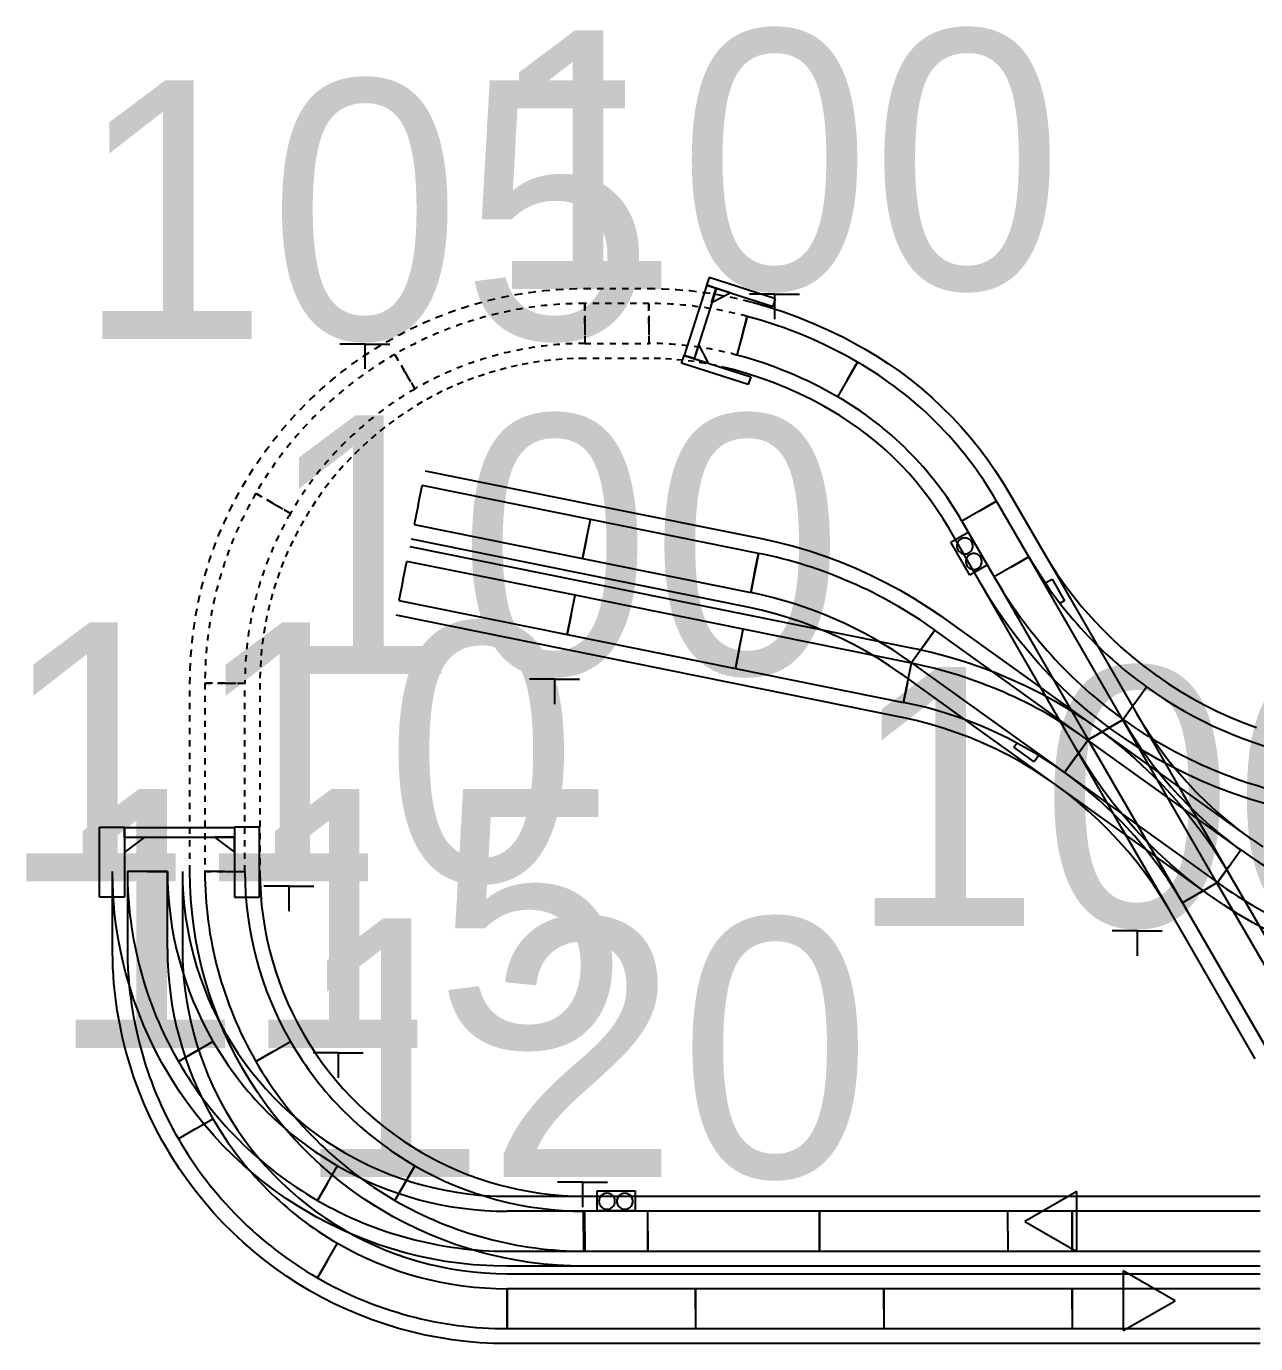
# Model space of a CAD drawing. Extents: x -2489 to -173, y -161 to 1163.
# Drawn here: x -2489 to -1259, y -155 to 1163 of the extents above; entities that cross this region are included whole.
import ezdxf
from ezdxf.enums import TextEntityAlignment as Align

# ---------------------------------------------------------------- set-up
doc = ezdxf.new("R2010")
doc.units = 0
doc.header["$LTSCALE"] = 25
doc.linetypes.add('DOT', pattern=[0.5, 0.25, -0.25])

msp = doc.modelspace()

# ---------------------------------------------------------------- linework, layer by layer
at = {"layer": '10', "color": 250, "linetype": 'CONTINUOUS'}
for p, q in [((-1805.57, 911.54), (-1808, 903.92)), ((-1738.89, 890.24), (-1805.57, 911.54)), ((-1830.04, 833.54), (-1807.53, 904.04)), ((-1798, 900.99), (-1820.51, 830.5)), ((-1808, 903.92), (-1741.32, 882.62)), ((-1807.53, 904.04), (-1798, 900.99)), ((-1798.74, 900.84), (-1803.3, 886.55)), ((-1784.45, 896.27), (-1798.74, 900.84)), ((-1803.11, 886.65), (-1784.45, 896.27)), ((-1741.32, 882.62), (-1738.89, 890.24)), ((-1767.26, 872.59), (-1777.61, 833.95)), ((-1772.43, 853.27), (-1767.26, 872.59)), ((-1815.85, 844.6), (-1820.41, 830.31)), ((-1806.22, 825.94), (-1815.85, 844.6)), ((-1832.95, 825.8), (-1830.51, 833.42)), ((-1830.51, 833.42), (-1763.83, 812.13)), ((-1820.51, 830.5), (-1830.04, 833.54)), ((-1820.51, 830.5), (-1806.22, 825.94)), ((-1766.27, 804.51), (-1832.95, 825.8)), ((-1656.91, 826.88), (-1676.91, 792.24)), ((-1666.91, 809.56), (-1656.91, 826.88)), ((-1666.91, 809.56), (-1656.91, 826.88)), ((-1763.83, 812.13), (-1766.27, 804.51)), ((-1666.91, 809.56), (-1676.91, 792.24)), ((-2096.44, 683.86), (-2092.48, 703.46)), ((-1924.22, 669.49), (-2092.48, 703.46)), ((-1517.82, 687.79), (-1552.47, 667.79)), ((-1535.15, 677.79), (-1517.83, 687.79)), ((-1535.15, 677.79), (-1517.82, 687.79)), ((-1485.68, 632.11), (-1517.82, 687.79)), ((-2096.44, 683.86), (-2100.4, 664.25)), ((-1535.15, 677.79), (-1552.47, 667.79)), ((-2100.4, 664.25), (-1932.13, 630.28)), ((-1932.13, 630.28), (-1924.22, 669.49)), ((-1928.18, 649.89), (-1924.22, 669.49)), ((-1755.95, 635.52), (-1924.22, 669.49)), ((-1552.47, 667.79), (-1520.32, 612.11)), ((-1928.18, 649.89), (-1932.13, 630.28)), ((-1928.17, 649.89), (-1932.13, 630.28)), ((-1563.69, 646.63), (-1546.37, 656.63)), ((-1544.69, 613.72), (-1563.69, 646.63)), ((-1546.37, 656.63), (-1527.37, 623.72)), ((-1755.95, 635.52), (-1763.87, 596.32)), ((-1763.87, 596.32), (-1755.95, 635.52)), ((-1759.91, 615.92), (-1755.95, 635.52)), ((-2111.77, 607.9), (-2107.81, 627.51)), ((-1939.55, 593.54), (-2107.81, 627.51)), ((-1932.13, 630.28), (-1763.87, 596.32)), ((-1527.37, 623.72), (-1544.69, 613.72)), ((-1485.67, 632.11), (-1520.32, 612.11)), ((-1503, 622.11), (-1520.32, 612.11)), ((-1503, 622.11), (-1485.68, 632.11)), ((-1503, 622.11), (-1485.67, 632.11)), ((-1391.51, 469), (-1485.67, 632.11)), ((-2111.77, 607.9), (-2115.73, 588.3)), ((-1759.91, 615.92), (-1763.87, 596.32)), ((-1520.32, 612.11), (-1426.15, 449)), ((-1470.17, 605.26), (-1462.38, 609.76)), ((-1462.38, 609.76), (-1449.88, 588.11)), ((-1947.46, 554.33), (-1939.55, 593.54)), ((-1943.51, 573.94), (-1939.55, 593.54)), ((-1771.28, 559.57), (-1939.55, 593.54)), ((-2115.73, 588.3), (-1947.46, 554.33)), ((-1449.88, 588.11), (-1454.21, 585.61)), ((-1943.51, 573.94), (-1947.46, 554.33)), ((-1943.51, 573.94), (-1947.46, 554.33)), ((-1947.46, 554.33), (-1779.2, 520.36)), ((-1779.2, 520.36), (-1771.28, 559.57)), ((-1775.24, 539.97), (-1771.28, 559.57)), ((-1603.02, 525.6), (-1771.28, 559.57)), ((-1579.47, 558.57), (-1602.82, 526.09)), ((-1591.14, 542.33), (-1579.47, 558.57)), ((-1591.14, 542.33), (-1579.47, 558.57)), ((-1426.54, 448.65), (-1579.47, 558.57)), ((-1591.14, 542.33), (-1602.82, 526.09)), ((-1775.24, 539.97), (-1779.2, 520.36)), ((-1775.24, 539.97), (-1779.2, 520.36)), ((-1779.2, 520.36), (-1610.93, 486.39)), ((-1610.93, 486.39), (-1603.02, 525.6)), ((-1606.97, 506), (-1603.02, 525.6)), ((-1602.82, 526.09), (-1449.88, 416.17)), ((-1606.97, 506), (-1610.93, 486.39)), ((-1606.97, 506), (-1610.93, 486.39)), ((-1379.45, 485.6), (-1367.78, 501.84)), ((-1379.45, 485.6), (-1367.78, 501.84)), ((-1379.45, 485.6), (-1391.12, 469.36)), ((-1379.45, 485.6), (-1391.12, 469.36)), ((-1391.51, 469), (-1426.15, 449)), ((-1426.15, 449), (-1391.51, 469)), ((-1408.83, 459), (-1391.51, 469)), ((-1297.34, 305.89), (-1391.51, 469)), ((-1449.88, 416.17), (-1426.54, 448.65)), ((-1449.88, 416.16), (-1426.53, 448.64)), ((-1438.21, 432.41), (-1426.54, 448.65)), ((-1273.6, 338.72), (-1426.53, 448.65)), ((-1408.83, 459), (-1426.15, 449)), ((-1426.15, 449), (-1331.98, 285.89)), ((-1500.61, 441.54), (-1497.69, 445.6)), ((-1480.31, 426.95), (-1500.61, 441.54)), ((-1475.05, 434.26), (-1480.31, 426.95)), ((-1438.21, 432.41), (-1449.88, 416.17)), ((-1449.88, 416.16), (-1296.95, 306.24)), ((-2415.4, 291.41), (-2415.4, 361.41)), ((-2415.4, 361.41), (-2390.4, 361.41)), ((-2390.4, 361.41), (-2390.4, 291.41)), ((-2390.3, 351.17), (-2390.3, 361.17)), ((-2390.3, 361.17), (-2280.3, 361.17)), ((-2255.4, 361.41), (-2280.4, 361.41)), ((-2280.4, 361.41), (-2280.4, 291.41)), ((-2280.3, 361.17), (-2280.3, 351.17)), ((-2255.4, 291.41), (-2255.4, 361.41)), ((-2370.31, 351.18), (-2390.31, 351.18)), ((-2390.3, 336.17), (-2370.31, 351.18)), ((-2280.3, 351.17), (-2390.3, 351.17)), ((-2390.3, 351.17), (-2390.3, 336.17)), ((-2300.35, 351.44), (-2280.35, 336.43)), ((-2280.35, 351.43), (-2300.35, 351.43)), ((-2280.35, 336.43), (-2280.35, 351.43)), ((-1296.95, 306.24), (-1273.6, 338.72)), ((-1285.27, 322.48), (-1273.6, 338.72)), ((-2347.4, 317.19), (-2387.4, 317.19)), ((-2387.4, 317.19), (-2387.4, 239.7)), ((-2367.4, 317.19), (-2347.4, 317.19)), ((-2347.4, 239.7), (-2347.4, 317.19)), ((-2289.91, 317.19), (-2309.91, 317.19)), ((-2289.91, 317.19), (-2269.91, 317.19)), ((-1285.27, 322.48), (-1296.95, 306.24)), ((-1285.27, 322.48), (-1296.95, 306.24)), ((-1297.34, 305.89), (-1331.98, 285.89)), ((-1314.66, 295.89), (-1297.34, 305.89)), ((-1314.66, 295.89), (-1297.34, 305.89)), ((-1211.51, 157.23), (-1297.34, 305.89)), ((-2390.4, 291.41), (-2415.4, 291.41)), ((-2280.4, 291.41), (-2255.4, 291.41)), ((-1314.66, 295.89), (-1331.98, 285.89)), ((-1331.98, 285.89), (-1246.15, 137.23)), ((-2336.49, 127.19), (-2301.85, 147.19)), ((-2319.17, 137.19), (-2301.84, 147.19)), ((-2259, 127.19), (-2224.35, 147.19)), ((-2241.68, 137.19), (-2224.35, 147.19)), ((-2319.17, 137.19), (-2336.49, 127.19)), ((-2319.17, 137.19), (-2336.49, 127.19)), ((-2241.68, 137.19), (-2259, 127.19)), ((-2241.68, 137.19), (-2259, 127.19)), ((-2319.17, 59.7), (-2301.85, 69.7)), ((-2319.17, 59.7), (-2301.84, 69.7)), ((-2319.17, 59.7), (-2336.49, 49.7)), ((-2319.17, 59.7), (-2336.49, 49.7)), ((-2197.4, -11.9), (-2177.4, 22.75)), ((-2187.4, 5.42), (-2177.4, 22.75)), ((-2099.91, 22.75), (-2119.91, -11.9)), ((-2119.91, -11.9), (-2099.91, 22.75)), ((-2109.91, 5.42), (-2099.91, 22.75)), ((-2187.4, 5.42), (-2197.4, -11.9)), ((-2187.4, 5.42), (-2197.4, -11.9)), ((-2109.91, 5.42), (-2119.91, -11.9)), ((-1917.39, -22.51), (-1917.39, -2.51)), ((-1917.39, -2.51), (-1879.39, -2.51)), ((-1879.39, -2.51), (-1879.39, -22.51)), ((-1437.72, -3.14), (-1489.68, -33.14)), ((-1437.72, -63.14), (-1437.72, -3.14)), ((-1929.91, -22.81), (-2007.4, -22.81)), ((-1930.98, -42.81), (-1930.98, -22.81)), ((-1866.68, -22.81), (-1930.98, -22.81)), ((-1929.91, -62.81), (-1929.91, -22.81)), ((-1879.39, -22.51), (-1917.39, -22.51)), ((-1866.68, -42.81), (-1866.68, -22.81)), ((-1695.02, -22.81), (-1866.68, -22.81)), ((-1866.68, -62.81), (-1866.68, -22.81)), ((-1695.02, -42.81), (-1695.02, -22.81)), ((-1506.68, -22.81), (-1695.02, -22.81)), ((-1695.02, -22.81), (-1695.02, -62.81)), ((-1695.02, -62.81), (-1695.02, -22.81)), ((-1506.68, -42.81), (-1506.68, -22.81)), ((-1506.68, -42.81), (-1506.68, -22.81)), ((-1442.38, -22.81), (-1506.68, -22.81)), ((-1442.38, -42.81), (-1442.38, -22.81)), ((-1254.04, -22.81), (-1442.38, -22.81)), ((-1442.38, -22.81), (-1442.38, -62.81)), ((-1442.38, -62.81), (-1442.38, -22.81)), ((-1489.68, -33.14), (-1437.72, -63.14)), ((-1930.98, -42.81), (-1930.98, -62.81)), ((-1929.91, -42.81), (-1929.91, -62.81)), ((-1866.68, -42.81), (-1866.68, -62.81)), ((-1866.68, -42.81), (-1866.68, -62.81)), ((-1695.02, -42.81), (-1695.02, -62.81)), ((-1506.68, -42.81), (-1506.68, -62.81)), ((-1506.68, -42.81), (-1506.68, -62.81)), ((-1442.38, -42.81), (-1442.38, -62.81)), ((-2197.4, -89.39), (-2177.4, -54.74)), ((-2187.4, -72.07), (-2177.4, -54.74)), ((-2007.4, -62.81), (-1929.91, -62.81)), ((-1930.98, -62.81), (-1866.68, -62.81)), ((-1866.68, -62.81), (-1695.02, -62.81)), ((-1695.02, -62.81), (-1506.68, -62.81)), ((-1506.68, -62.81), (-1442.38, -62.81)), ((-1442.38, -62.81), (-1254.04, -62.81)), ((-2187.4, -72.07), (-2197.4, -89.39)), ((-2187.4, -72.07), (-2197.4, -89.39)), ((-1339.27, -112.3), (-1391.23, -82.3)), ((-1391.23, -82.3), (-1391.23, -142.3)), ((-2007.4, -140.3), (-2007.4, -100.3)), ((-2007.4, -120.3), (-2007.4, -100.3)), ((-1819.06, -100.3), (-2007.4, -100.3)), ((-2007.4, -100.3), (-2007.4, -140.3)), ((-1819.06, -120.3), (-1819.06, -100.3)), ((-1819.06, -120.3), (-1819.06, -100.3)), ((-1630.72, -100.3), (-1819.06, -100.3)), ((-1819.06, -100.3), (-1819.06, -140.3)), ((-1630.72, -120.3), (-1630.72, -100.3)), ((-1630.72, -120.3), (-1630.72, -100.3)), ((-1442.38, -100.3), (-1630.72, -100.3)), ((-1630.72, -100.3), (-1630.72, -140.3)), ((-1442.38, -120.3), (-1442.38, -100.3)), ((-1442.38, -120.3), (-1442.38, -100.3)), ((-1254.04, -100.3), (-1442.38, -100.3)), ((-1442.38, -100.3), (-1442.38, -140.3)), ((-1391.23, -142.3), (-1339.27, -112.3)), ((-2007.4, -120.3), (-2007.4, -140.3)), ((-1819.06, -120.3), (-1819.06, -140.3)), ((-1630.72, -120.3), (-1630.72, -140.3)), ((-1442.38, -120.3), (-1442.38, -140.3)), ((-2007.4, -140.3), (-1819.06, -140.3)), ((-1819.06, -140.3), (-1630.72, -140.3)), ((-1630.72, -140.3), (-1442.38, -140.3)), ((-1442.38, -140.3), (-1254.04, -140.3))]:
    msp.add_line(p, q, dxfattribs=at)
at = {"layer": '10', "color": 16, "linetype": 'DOT'}
for p, q in [((-1998.5, 894.53), (-1984.88, 896.69)), ((-1984.88, 896.69), (-1971.2, 898.37)), ((-1971.2, 898.37), (-1957.46, 899.57)), ((-1957.46, 899.57), (-1943.69, 900.3)), ((-1943.69, 900.3), (-1929.91, 900.54)), ((-1929.91, 900.54), (-1929.91, 900.53)), ((-1929.91, 900.53), (-1865.61, 900.53)), ((-1865.61, 900.53), (-1851.82, 900.29)), ((-1851.82, 900.29), (-1838.05, 899.57)), ((-1838.05, 899.57), (-1824.32, 898.37)), ((-1824.32, 898.37), (-1810.63, 896.69)), ((-1810.63, 896.69), (-1797.02, 894.53)), ((-2051.97, 881.2), (-2038.78, 885.23)), ((-2038.78, 885.23), (-2025.47, 888.8)), ((-2025.47, 888.8), (-2012.03, 891.9)), ((-2012.03, 891.9), (-1998.5, 894.53)), ((-1797.02, 894.53), (-1783.48, 891.9)), ((-1783.48, 891.9), (-1770.05, 888.8)), ((-1770.05, 888.8), (-1763.37, 887.07)), ((-2090.57, 866.38), (-2077.88, 871.77)), ((-2077.88, 871.77), (-2065, 876.71)), ((-2065, 876.71), (-2051.97, 881.2)), ((-2115.35, 854.3), (-2103.06, 860.56)), ((-2103.06, 860.56), (-2090.57, 866.38)), ((-2139.23, 840.51), (-2127.41, 847.62)), ((-2127.41, 847.61), (-2115.35, 854.3)), ((-2127.41, 847.62), (-2127.41, 847.61)), ((-2162.08, 825.1), (-2150.79, 833)), ((-2150.79, 833), (-2139.23, 840.51)), ((-1929.91, 830.54), (-1941.25, 830.34)), ((-1929.91, 830.53), (-1929.9, 830.54)), ((-1865.61, 830.53), (-1929.91, 830.53)), ((-1854.26, 830.34), (-1865.61, 830.53)), ((-2173.09, 816.8), (-2162.08, 825.1)), ((-2019.49, 817.94), (-2030.34, 814.63)), ((-2008.53, 820.88), (-2019.49, 817.94)), ((-1997.48, 823.43), (-2008.53, 820.88)), ((-1986.34, 825.6), (-1997.48, 823.43)), ((-1975.14, 827.37), (-1986.34, 825.6)), ((-1963.88, 828.76), (-1975.14, 827.37)), ((-1952.58, 829.74), (-1963.88, 828.76)), ((-1941.25, 830.34), (-1952.58, 829.74)), ((-1842.94, 829.74), (-1854.26, 830.34)), ((-1831.63, 828.75), (-1842.94, 829.74)), ((-1820.37, 827.37), (-1831.63, 828.75)), ((-1809.17, 825.6), (-1820.37, 827.37)), ((-1798.03, 823.43), (-1809.17, 825.6)), ((-1786.98, 820.88), (-1798.03, 823.43)), ((-1781.49, 819.46), (-1786.98, 820.88)), ((-2194.21, 799.08), (-2183.81, 808.12)), ((-2183.81, 808.12), (-2173.09, 816.8)), ((-2051.65, 806.87), (-2062.09, 802.44)), ((-2041.06, 810.93), (-2051.65, 806.87)), ((-2030.34, 814.63), (-2041.06, 810.93)), ((-2204.3, 789.67), (-2194.21, 799.08)), ((-2082.48, 792.49), (-2092.41, 786.99)), ((-2072.38, 797.64), (-2082.48, 792.49)), ((-2062.1, 802.44), (-2072.38, 797.64)), ((-2223.45, 769.84), (-2214.05, 779.92)), ((-2214.05, 779.92), (-2204.3, 789.67)), ((-2102.13, 781.15), (-2111.64, 774.97)), ((-2092.41, 786.99), (-2102.13, 781.15)), ((-2092.41, 786.99), (-2092.41, 786.99)), ((-2232.49, 759.43), (-2223.45, 769.84)), ((-2120.94, 768.47), (-2130, 761.64)), ((-2111.64, 774.97), (-2120.94, 768.47)), ((-2241.17, 748.72), (-2232.49, 759.44)), ((-2138.81, 754.5), (-2147.37, 747.06)), ((-2130, 761.64), (-2138.81, 754.5)), ((-2249.47, 737.71), (-2241.17, 748.72)), ((-2155.67, 739.32), (-2163.69, 731.3)), ((-2147.37, 747.06), (-2155.67, 739.32)), ((-2264.89, 714.85), (-2257.38, 726.42)), ((-2257.38, 726.42), (-2249.47, 737.71)), ((-2163.69, 731.3), (-2171.43, 723)), ((-2271.99, 703.03), (-2264.89, 714.85)), ((-2178.87, 714.44), (-2186.01, 705.62)), ((-2171.43, 723), (-2178.87, 714.44)), ((-2278.67, 690.98), (-2271.99, 703.03)), ((-2271.99, 703.03), (-2271.99, 703.03)), ((-2186.01, 705.62), (-2192.84, 696.56)), ((-2284.93, 678.69), (-2278.67, 690.98)), ((-2199.34, 687.27), (-2205.52, 677.76)), ((-2192.84, 696.56), (-2199.34, 687.27)), ((-2290.76, 666.19), (-2284.93, 678.69)), ((-2205.52, 677.76), (-2211.36, 668.03)), ((-2296.15, 653.5), (-2290.76, 666.19)), ((-2211.37, 668.04), (-2216.87, 658.11)), ((-2211.36, 668.03), (-2211.37, 668.04)), ((-2301.09, 640.63), (-2296.15, 653.5)), ((-2222.02, 648.01), (-2226.81, 637.72)), ((-2216.87, 658.11), (-2222.02, 648.01)), ((-2305.57, 627.6), (-2301.09, 640.63)), ((-2226.81, 637.72), (-2231.24, 627.28)), ((-2309.61, 614.41), (-2305.57, 627.6)), ((-2231.24, 627.28), (-2235.31, 616.69)), ((-2313.17, 601.09), (-2309.61, 614.41)), ((-2235.31, 616.69), (-2239, 605.97)), ((-2316.28, 587.66), (-2313.17, 601.09)), ((-2242.32, 595.12), (-2245.25, 584.16)), ((-2239, 605.97), (-2242.32, 595.12)), ((-2318.91, 574.12), (-2316.27, 587.66)), ((-2245.25, 584.16), (-2247.8, 573.11)), ((-2321.06, 560.51), (-2318.91, 574.12)), ((-2247.8, 573.11), (-2249.97, 561.97)), ((-2322.74, 546.82), (-2321.06, 560.51)), ((-2249.97, 561.97), (-2251.74, 550.77)), ((-2323.94, 533.09), (-2322.74, 546.82)), ((-2251.74, 550.77), (-2253.13, 539.51)), ((-2324.67, 519.32), (-2323.94, 533.09)), ((-2254.11, 528.2), (-2254.71, 516.88)), ((-2253.13, 539.51), (-2254.11, 528.2)), ((-2324.91, 505.53), (-2324.67, 519.32)), ((-2254.71, 516.88), (-2254.91, 505.53)), ((-2324.91, 317.19), (-2324.91, 505.53)), ((-2254.91, 505.53), (-2254.91, 317.19))]:
    msp.add_line(p, q, dxfattribs=at)
at = {"layer": '10', "color": 250, "linetype": 'DOT'}
for p, q in [((-1929.91, 865.53), (-1929.91, 885.53)), ((-1929.91, 865.53), (-1929.91, 885.53)), ((-1865.61, 885.53), (-1929.91, 885.53)), ((-1929.91, 885.53), (-1929.91, 845.53)), ((-1865.61, 865.53), (-1865.61, 885.53)), ((-1865.61, 865.53), (-1865.61, 885.53)), ((-1865.61, 885.53), (-1865.61, 845.53)), ((-1772.43, 853.27), (-1767.26, 872.59)), ((-1929.91, 865.53), (-1929.91, 845.53)), ((-1865.61, 865.53), (-1865.61, 845.53)), ((-1929.91, 845.53), (-1865.61, 845.53)), ((-1772.43, 853.27), (-1777.61, 833.95)), ((-2109.91, 817.3), (-2119.91, 834.62)), ((-2109.91, 817.3), (-2119.91, 834.62)), ((-2119.91, 834.62), (-2099.91, 799.98)), ((-2109.91, 817.3), (-2099.91, 799.98)), ((-2241.68, 685.53), (-2259, 695.53)), ((-2241.68, 685.53), (-2259, 695.53)), ((-2259, 695.53), (-2224.35, 675.53)), ((-2241.68, 685.53), (-2224.35, 675.53)), ((-2289.91, 505.53), (-2309.91, 505.53)), ((-2309.91, 505.53), (-2309.91, 317.19)), ((-2289.91, 505.53), (-2309.91, 505.53)), ((-2309.91, 505.53), (-2269.91, 505.53)), ((-2289.91, 505.53), (-2269.91, 505.53)), ((-2269.91, 317.19), (-2269.91, 505.53)), ((-2289.91, 317.19), (-2309.91, 317.19)), ((-2309.91, 317.19), (-2269.91, 317.19))]:
    msp.add_line(p, q, dxfattribs=at)
at = {"layer": '10', "color": 230, "linetype": 'CONTINUOUS'}
for p, q in [((-1740, 895), (-1765, 895)), ((-1740, 895), (-1740, 870)), ((-1740, 895), (-1715, 895)), ((-2150, 845), (-2175, 845)), ((-2150, 845), (-2150, 820)), ((-2150, 845), (-2125, 845)), ((-1960, 509.67), (-1985, 509.67)), ((-1960, 509.67), (-1960, 484.67)), ((-1960, 509.67), (-1935, 509.67)), ((-2226, 302.33), (-2251, 302.33)), ((-2226, 302.33), (-2226, 277.33)), ((-2226, 302.33), (-2201, 302.33)), ((-1377.33, 257.67), (-1402.33, 257.67)), ((-1377.33, 257.67), (-1377.33, 232.67)), ((-1377.33, 257.67), (-1352.33, 257.67)), ((-2176.67, 135.67), (-2201.67, 135.67)), ((-2176.67, 135.67), (-2176.67, 110.67)), ((-2176.67, 135.67), (-2151.67, 135.67)), ((-1932, 6.33), (-1957, 6.33)), ((-1932, 6.33), (-1932, -18.67)), ((-1932, 6.33), (-1907, 6.33))]:
    msp.add_line(p, q, dxfattribs=at)
at = {"layer": '10', "color": 16, "linetype": 'CONTINUOUS'}
for p, q in [((-1763.37, 887.07), (-1747.52, 882.53)), ((-1747.52, 882.53), (-1731.83, 877.43)), ((-1731.83, 877.43), (-1716.34, 871.79)), ((-1716.34, 871.79), (-1701.04, 865.61)), ((-1701.04, 865.61), (-1685.98, 858.91)), ((-1685.98, 858.91), (-1671.15, 851.68)), ((-1671.15, 851.68), (-1656.59, 843.93)), ((-1656.59, 843.93), (-1649.41, 839.87)), ((-1649.41, 839.87), (-1637.6, 832.77)), ((-1637.6, 832.77), (-1626.03, 825.26)), ((-1767.99, 815.59), (-1781.49, 819.46)), ((-1626.03, 825.26), (-1614.74, 817.35)), ((-1614.74, 817.35), (-1603.73, 809.06)), ((-1754.62, 811.25), (-1767.98, 815.59)), ((-1741.42, 806.44), (-1754.62, 811.25)), ((-1728.4, 801.18), (-1741.42, 806.44)), ((-1603.73, 809.06), (-1593.01, 800.38)), ((-1715.56, 795.46), (-1728.4, 801.18)), ((-1702.93, 789.3), (-1715.56, 795.46)), ((-1593.01, 800.38), (-1582.61, 791.33)), ((-1582.61, 791.33), (-1572.52, 781.93)), ((-1690.53, 782.71), (-1702.93, 789.3)), ((-1684.41, 779.25), (-1690.53, 782.71)), ((-1674.69, 773.41), (-1684.41, 779.25)), ((-1572.52, 781.93), (-1562.78, 772.18)), ((-1665.18, 767.23), (-1674.69, 773.41)), ((-1655.88, 760.72), (-1665.18, 767.23)), ((-1562.78, 772.18), (-1553.37, 762.1)), ((-1646.82, 753.89), (-1655.88, 760.72)), ((-1638.01, 746.76), (-1646.82, 753.89)), ((-1553.37, 762.1), (-1544.33, 751.69)), ((-1544.33, 751.69), (-1535.65, 740.98)), ((-1629.45, 739.31), (-1638.01, 746.76)), ((-1621.15, 731.58), (-1629.45, 739.31)), ((-1535.65, 740.98), (-1527.35, 729.97)), ((-1613.13, 723.56), (-1621.15, 731.58)), ((-1527.35, 729.97), (-1519.44, 718.67)), ((-2089.51, 718.17), (-1921.25, 684.2)), ((-1605.39, 715.26), (-1613.13, 723.56)), ((-1597.95, 706.7), (-1605.39, 715.26)), ((-1519.44, 718.67), (-1511.93, 707.11)), ((-1590.81, 697.88), (-1597.95, 706.7)), ((-1511.93, 707.11), (-1504.83, 695.29)), ((-1583.98, 688.82), (-1590.81, 697.88)), ((-1577.48, 679.53), (-1583.98, 688.82)), ((-1504.83, 695.29), (-1504.83, 695.29)), ((-1504.83, 695.29), (-1472.68, 639.61)), ((-1921.25, 684.2), (-1752.98, 650.23)), ((-1571.3, 670.02), (-1577.48, 679.53)), ((-1565.45, 660.29), (-1571.3, 670.02)), ((-1565.46, 660.29), (-1565.45, 660.29)), ((-1533.31, 604.61), (-1565.46, 660.29)), ((-1935.1, 615.58), (-2103.37, 649.55)), ((-1752.98, 650.23), (-1736.88, 646.68)), ((-1736.88, 646.68), (-1720.9, 642.58)), ((-2104.84, 642.21), (-1936.58, 608.24)), ((-1720.9, 642.58), (-1705.08, 637.92)), ((-1705.08, 637.92), (-1689.43, 632.71)), ((-1472.68, 639.61), (-1422.68, 553)), ((-1472.68, 639.61), (-1465.45, 627.56)), ((-1689.43, 632.71), (-1673.98, 626.96)), ((-1673.98, 626.96), (-1658.73, 620.67)), ((-1658.73, 620.67), (-1643.71, 613.85)), ((-1465.45, 627.56), (-1457.8, 615.78)), ((-1936.58, 608.24), (-1768.31, 574.27)), ((-1766.84, 581.61), (-1935.1, 615.58)), ((-1643.71, 613.85), (-1628.94, 606.51)), ((-1628.94, 606.51), (-1614.44, 598.67)), ((-1457.8, 615.78), (-1449.74, 604.27)), ((-1614.44, 598.67), (-1600.21, 590.32)), ((-1483.31, 518), (-1533.31, 604.61)), ((-1524.81, 590.47), (-1533.31, 604.61)), ((-1449.74, 604.27), (-1441.28, 593.05)), ((-1753.11, 578.59), (-1766.84, 581.61)), ((-1600.21, 590.32), (-1586.29, 581.48)), ((-1586.29, 581.48), (-1572.68, 572.16)), ((-1515.83, 576.64), (-1524.81, 590.47)), ((-1441.28, 593.05), (-1432.44, 582.13)), ((-1432.44, 582.13), (-1423.23, 571.53)), ((-1950.43, 539.63), (-2118.7, 573.6)), ((-1768.31, 574.27), (-1600.05, 540.31)), ((-1739.51, 575.09), (-1753.11, 578.59)), ((-1726.03, 571.13), (-1739.51, 575.09)), ((-1712.7, 566.69), (-1726.03, 571.13)), ((-1572.68, 572.16), (-1570.72, 570.75)), ((-1570.72, 570.75), (-1498.98, 519.19)), ((-1506.37, 563.13), (-1515.83, 576.64)), ((-1423.23, 571.53), (-1413.64, 561.25)), ((-1699.53, 561.79), (-1712.7, 566.69)), ((-1686.55, 556.43), (-1699.53, 561.79)), ((-1673.75, 550.62), (-1686.55, 556.43)), ((-1496.44, 549.96), (-1506.37, 563.13)), ((-1413.64, 561.25), (-1403.71, 551.32)), ((-1661.17, 544.37), (-1673.75, 550.62)), ((-1648.81, 537.69), (-1661.17, 544.37)), ((-1486.07, 537.14), (-1496.44, 549.96)), ((-1422.68, 553), (-1378.51, 476.5)), ((-1403.71, 551.32), (-1393.43, 541.74)), ((-1393.43, 541.74), (-1382.83, 532.52)), ((-1782.17, 505.66), (-1950.43, 539.63)), ((-1636.7, 530.58), (-1648.81, 537.69)), ((-1624.84, 523.05), (-1636.7, 530.58)), ((-1600.05, 540.31), (-1597.68, 539.82)), ((-1597.68, 539.82), (-1581.59, 536.19)), ((-1581.59, 536.19), (-1565.64, 532.01)), ((-1565.64, 532.01), (-1549.84, 527.27)), ((-1549.84, 527.27), (-1534.22, 521.98)), ((-1475.25, 524.69), (-1486.07, 537.14)), ((-1382.83, 532.52), (-1371.91, 523.68)), ((-1613.25, 515.11), (-1624.84, 523.05)), ((-1611.57, 513.91), (-1613.25, 515.11)), ((-1534.22, 521.98), (-1518.79, 516.14)), ((-1518.79, 516.14), (-1503.58, 509.78)), ((-1498.98, 519.19), (-1417.78, 460.83)), ((-1439.14, 441.5), (-1483.31, 518)), ((-1464, 512.63), (-1475.25, 524.69)), ((-1371.91, 523.68), (-1360.69, 515.22)), ((-1360.69, 515.22), (-1359.02, 514.02)), ((-1613.9, 471.69), (-1782.17, 505.66)), ((-1539.84, 462.35), (-1611.57, 513.91)), ((-1503.58, 509.78), (-1488.6, 502.88)), ((-1488.6, 502.88), (-1473.86, 495.47)), ((-1452.34, 500.97), (-1464, 512.63)), ((-1440.28, 489.72), (-1452.34, 500.97)), ((-1359.02, 514.02), (-1357.35, 512.82)), ((-1357.35, 512.82), (-1345.76, 504.88)), ((-1345.76, 504.88), (-1333.9, 497.35)), ((-1473.86, 495.47), (-1459.4, 487.55)), ((-1427.83, 478.9), (-1440.28, 489.72)), ((-1333.9, 497.35), (-1321.78, 490.24)), ((-1321.78, 490.24), (-1309.42, 483.55)), ((-1459.4, 487.55), (-1445.22, 479.13)), ((-1445.22, 479.13), (-1431.34, 470.22)), ((-1415.01, 468.52), (-1427.83, 478.9)), ((-1378.51, 476.5), (-1331.43, 394.94)), ((-1378.51, 476.5), (-1377.48, 474.72)), ((-1377.48, 474.72), (-1370.18, 462.71)), ((-1309.42, 483.55), (-1296.84, 477.3)), ((-1296.84, 477.3), (-1284.05, 471.5)), ((-1611.88, 471.28), (-1613.9, 471.69)), ((-1598.18, 468.19), (-1611.88, 471.28)), ((-1584.59, 464.62), (-1598.18, 468.19)), ((-1571.13, 460.58), (-1584.59, 464.62)), ((-1458.64, 403.99), (-1539.84, 462.35)), ((-1431.34, 470.22), (-1417.78, 460.83)), ((-1401.84, 458.59), (-1415.01, 468.52)), ((-1370.18, 462.71), (-1362.47, 450.97)), ((-1284.05, 471.5), (-1271.06, 466.14)), ((-1271.06, 466.14), (-1257.89, 461.24)), ((-1557.82, 456.08), (-1571.13, 460.58)), ((-1544.68, 451.11), (-1557.82, 456.08)), ((-1531.72, 445.68), (-1544.68, 451.11)), ((-1417.78, 460.83), (-1341.31, 405.87)), ((-1417.78, 460.83), (-1404.56, 450.97)), ((-1404.56, 450.97), (-1391.69, 440.65)), ((-1399.88, 457.18), (-1401.84, 458.59)), ((-1397.91, 455.77), (-1399.88, 457.18)), ((-1384.3, 446.45), (-1397.91, 455.77)), ((-1362.47, 450.97), (-1354.35, 439.5)), ((-1518.96, 439.81), (-1531.72, 445.68)), ((-1506.41, 433.5), (-1518.96, 439.81)), ((-1392.05, 359.94), (-1439.14, 441.5)), ((-1437.92, 439.4), (-1439.14, 441.5)), ((-1429.35, 425.31), (-1437.92, 439.4)), ((-1391.69, 440.65), (-1379.19, 429.9)), ((-1370.38, 437.61), (-1384.3, 446.45)), ((-1356.16, 429.26), (-1370.38, 437.61)), ((-1354.35, 439.5), (-1345.84, 428.32)), ((-1494.09, 426.75), (-1506.41, 433.5)), ((-1482.01, 419.58), (-1494.09, 426.75)), ((-1420.3, 411.52), (-1429.35, 425.31)), ((-1379.19, 429.9), (-1367.07, 418.71)), ((-1341.65, 421.41), (-1356.16, 429.26)), ((-1345.84, 428.32), (-1336.94, 417.45)), ((-1470.19, 411.98), (-1482.01, 419.58)), ((-1458.64, 403.99), (-1470.19, 411.98)), ((-1410.77, 398.06), (-1420.3, 411.52)), ((-1367.07, 418.71), (-1355.34, 407.11)), ((-1326.88, 414.08), (-1341.65, 421.41)), ((-1336.94, 417.45), (-1327.67, 406.89)), ((-1311.86, 407.26), (-1326.88, 414.08)), ((-1382.17, 349.02), (-1458.64, 403.99)), ((-1447.37, 395.59), (-1458.64, 403.99)), ((-1436.41, 386.8), (-1447.37, 395.59)), ((-1400.78, 384.94), (-1410.77, 398.06)), ((-1355.34, 407.11), (-1344.03, 395.1)), ((-1341.31, 405.87), (-1264.85, 350.9)), ((-1327.67, 406.89), (-1318.03, 396.66)), ((-1327.67, 406.89), (-1327.67, 406.89)), ((-1318.03, 396.66), (-1308.05, 386.78)), ((-1296.61, 400.97), (-1311.86, 407.26)), ((-1281.16, 395.22), (-1296.61, 400.97)), ((-1425.76, 377.64), (-1436.41, 386.8)), ((-1390.33, 372.18), (-1400.78, 384.94)), ((-1344.03, 395.1), (-1344.03, 395.1)), ((-1344.03, 395.1), (-1333.15, 382.71)), ((-1333.15, 382.71), (-1322.7, 369.95)), ((-1331.43, 394.94), (-1284.35, 313.39)), ((-1308.05, 386.78), (-1297.72, 377.25)), ((-1265.51, 390.01), (-1281.16, 395.22)), ((-1249.69, 385.35), (-1265.51, 390.01)), ((-1415.43, 368.11), (-1425.76, 377.64)), ((-1379.45, 359.79), (-1390.33, 372.18)), ((-1322.7, 369.95), (-1312.71, 356.83)), ((-1297.72, 377.25), (-1287.07, 368.09)), ((-1405.45, 358.23), (-1415.43, 368.11)), ((-1395.81, 348), (-1405.45, 358.23)), ((-1344.97, 278.39), (-1392.05, 359.94)), ((-1368.14, 347.78), (-1379.45, 359.79)), ((-1379.45, 359.79), (-1379.45, 359.79)), ((-1312.71, 356.83), (-1303.18, 343.36)), ((-1287.07, 368.09), (-1276.11, 359.3)), ((-1276.11, 359.3), (-1264.85, 350.9)), ((-1395.81, 348), (-1395.81, 348)), ((-1386.54, 337.44), (-1395.81, 348)), ((-1305.7, 294.06), (-1382.17, 349.02)), ((-1356.42, 336.18), (-1368.14, 347.78)), ((-1303.18, 343.36), (-1294.13, 329.58)), ((-1264.85, 350.9), (-1263.17, 349.7)), ((-1263.17, 349.7), (-1251.58, 341.76)), ((-1377.64, 326.57), (-1386.54, 337.44)), ((-1344.3, 324.99), (-1356.42, 336.18)), ((-1294.13, 329.58), (-1285.56, 315.49)), ((-2402.16, 303.41), (-2402.4, 317.19)), ((-2402.4, 239.7), (-2402.4, 317.19)), ((-2332.4, 317.19), (-2332.2, 305.85)), ((-2332.4, 317.19), (-2332.4, 239.7)), ((-2324.67, 303.41), (-2324.91, 317.19)), ((-2324.91, 317.19), (-2324.91, 317.19)), ((-2254.91, 317.19), (-2254.71, 305.85)), ((-2254.91, 317.19), (-2254.91, 317.19)), ((-1369.13, 315.39), (-1377.64, 326.57)), ((-1331.79, 314.24), (-1344.3, 324.99)), ((-2401.43, 289.64), (-2402.16, 303.41)), ((-2332.2, 305.85), (-2331.6, 294.52)), ((-2323.95, 289.64), (-2324.67, 303.41)), ((-2254.71, 305.85), (-2254.12, 294.52)), ((-1361.01, 303.92), (-1369.13, 315.39)), ((-1353.3, 292.18), (-1361.01, 303.92)), ((-1318.92, 303.92), (-1331.79, 314.24)), ((-1305.7, 294.06), (-1318.92, 303.92)), ((-1285.56, 315.49), (-1284.35, 313.39)), ((-1284.35, 313.39), (-1198.52, 164.73)), ((-2331.6, 294.52), (-2330.62, 283.22)), ((-2254.12, 294.52), (-2253.13, 283.22)), ((-1346, 280.17), (-1353.3, 292.18)), ((-1303.73, 292.65), (-1305.7, 294.06)), ((-1290.13, 283.33), (-1303.73, 292.65)), ((-2400.23, 275.91), (-2401.43, 289.64)), ((-2330.62, 283.22), (-2329.23, 271.96)), ((-2322.74, 275.9), (-2323.95, 289.64)), ((-2253.13, 283.22), (-2251.74, 271.96)), ((-1344.97, 278.39), (-1346, 280.17)), ((-1259.14, 129.73), (-1344.97, 278.39)), ((-1276.2, 274.49), (-1290.13, 283.33)), ((-2398.55, 262.22), (-2400.23, 275.91)), ((-2329.23, 271.96), (-2327.46, 260.76)), ((-2321.06, 262.22), (-2322.74, 275.9)), ((-2251.74, 271.96), (-2249.97, 260.76)), ((-1261.98, 266.14), (-1276.2, 274.49)), ((-1247.47, 258.3), (-1261.98, 266.14)), ((-2396.4, 248.6), (-2398.55, 262.22)), ((-2327.46, 260.76), (-2325.29, 249.62)), ((-2318.91, 248.6), (-2321.06, 262.22)), ((-2249.97, 260.76), (-2247.81, 249.62)), ((-2402.16, 225.92), (-2402.4, 239.7)), ((-2393.77, 235.07), (-2396.4, 248.6)), ((-2332.4, 239.7), (-2332.2, 228.36)), ((-2325.29, 249.62), (-2322.74, 238.57)), ((-2322.74, 238.57), (-2321.32, 233.08)), ((-2316.28, 235.07), (-2318.91, 248.6)), ((-2247.81, 249.62), (-2245.25, 238.57)), ((-2245.25, 238.57), (-2242.32, 227.61)), ((-2401.86, 219.03), (-2402.16, 225.92)), ((-2390.66, 221.64), (-2393.77, 235.07)), ((-2332.2, 228.36), (-2331.95, 222.69)), ((-2321.32, 233.08), (-2318.2, 222.17)), ((-2313.17, 221.63), (-2316.28, 235.07)), ((-2242.32, 227.61), (-2239, 216.76)), ((-2400.89, 205.28), (-2401.85, 219.03)), ((-2388.94, 214.96), (-2390.66, 221.64)), ((-2385.14, 201.71), (-2388.94, 214.96)), ((-2331.95, 222.69), (-2331.16, 211.38)), ((-2331.16, 211.38), (-2329.97, 200.1)), ((-2318.2, 222.17), (-2314.69, 211.38)), ((-2314.69, 211.38), (-2310.81, 200.72)), ((-2309.6, 208.32), (-2313.17, 221.63)), ((-2239, 216.76), (-2235.31, 206.04)), ((-2399.45, 191.57), (-2400.89, 205.28)), ((-2380.88, 188.59), (-2385.14, 201.71)), ((-2329.97, 200.1), (-2328.4, 188.86)), ((-2310.81, 200.72), (-2306.56, 190.21)), ((-2305.57, 195.13), (-2309.6, 208.32)), ((-2235.31, 206.04), (-2231.24, 195.45)), ((-2397.53, 177.91), (-2399.45, 191.57)), ((-2376.16, 175.64), (-2380.88, 188.59)), ((-2328.4, 188.86), (-2326.43, 177.69)), ((-2306.56, 190.21), (-2301.95, 179.84)), ((-2301.08, 182.1), (-2305.57, 195.13)), ((-2231.24, 195.45), (-2226.81, 185)), ((-2226.81, 185), (-2222.01, 174.72)), ((-2395.14, 164.33), (-2397.53, 177.91)), ((-2371, 162.86), (-2376.16, 175.64)), ((-2326.43, 177.69), (-2324.07, 166.59)), ((-2301.95, 179.84), (-2296.97, 169.65)), ((-2296.14, 169.22), (-2301.08, 182.1)), ((-2222.01, 174.72), (-2216.86, 164.62)), ((-2392.27, 150.85), (-2395.14, 164.33)), ((-2365.39, 150.26), (-2371, 162.86)), ((-2324.07, 166.59), (-2321.32, 155.59)), ((-2296.97, 169.65), (-2291.65, 159.63)), ((-2290.76, 156.53), (-2296.14, 169.22)), ((-2291.65, 159.63), (-2288.85, 154.69)), ((-2216.86, 164.62), (-2211.36, 154.69)), ((-2388.94, 137.47), (-2392.27, 150.85)), ((-2359.34, 137.87), (-2365.39, 150.26)), ((-2321.32, 155.59), (-2318.2, 144.68)), ((-2284.93, 144.04), (-2290.76, 156.53)), ((-2288.86, 154.69), (-2283.01, 144.97)), ((-2288.85, 154.69), (-2288.86, 154.69)), ((-2211.37, 154.69), (-2205.52, 144.97)), ((-2211.36, 154.69), (-2211.37, 154.69)), ((-2385.14, 124.22), (-2388.94, 137.47)), ((-2352.87, 125.69), (-2359.34, 137.87)), ((-2318.2, 144.68), (-2314.69, 133.89)), ((-2314.69, 133.89), (-2310.81, 123.23)), ((-2278.67, 131.75), (-2284.93, 144.04)), ((-2283.01, 144.97), (-2276.84, 135.46)), ((-2276.84, 135.46), (-2270.33, 126.16)), ((-2205.52, 144.97), (-2199.34, 135.46)), ((-2199.34, 135.46), (-2192.84, 126.16)), ((-2380.88, 111.1), (-2385.14, 124.22)), ((-2349.48, 119.69), (-2352.87, 125.69)), ((-2342.38, 107.87), (-2349.48, 119.69)), ((-2349.48, 119.69), (-2349.48, 119.69)), ((-2310.81, 123.23), (-2306.56, 112.72)), ((-2271.99, 119.69), (-2278.67, 131.75)), ((-2264.89, 107.87), (-2271.99, 119.69)), ((-2271.99, 119.69), (-2271.99, 119.69)), ((-2270.33, 126.16), (-2263.5, 117.1)), ((-2192.84, 126.16), (-2186.01, 117.1)), ((-2376.16, 98.15), (-2380.88, 111.1)), ((-2334.87, 96.31), (-2342.38, 107.87)), ((-2306.56, 112.72), (-2301.95, 102.35)), ((-2257.38, 96.31), (-2264.89, 107.87)), ((-2263.5, 117.1), (-2256.36, 108.29)), ((-2256.36, 108.29), (-2248.92, 99.73)), ((-2186.01, 117.1), (-2178.87, 108.29)), ((-2178.87, 108.29), (-2171.43, 99.73)), ((-2371, 85.37), (-2376.16, 98.15)), ((-2326.96, 85.02), (-2334.87, 96.31)), ((-2301.95, 102.35), (-2296.97, 92.16)), ((-2249.47, 85.02), (-2257.38, 96.31)), ((-2248.92, 99.73), (-2241.18, 91.43)), ((-2171.43, 99.73), (-2163.69, 91.43)), ((-2365.39, 72.77), (-2371, 85.37)), ((-2318.66, 74.01), (-2326.96, 85.02)), ((-2296.97, 92.16), (-2291.65, 82.14)), ((-2291.65, 82.14), (-2288.85, 77.2)), ((-2241.17, 74.01), (-2249.47, 85.02)), ((-2241.18, 91.43), (-2233.16, 83.41)), ((-2233.16, 83.41), (-2224.86, 75.67)), ((-2163.69, 91.43), (-2155.67, 83.41)), ((-2155.67, 83.41), (-2147.37, 75.67)), ((-2359.35, 60.38), (-2365.39, 72.77)), ((-2309.98, 63.29), (-2318.66, 74.01)), ((-2288.86, 77.2), (-2283.01, 67.48)), ((-2288.85, 77.2), (-2288.86, 77.2)), ((-2283.01, 67.48), (-2276.83, 57.97)), ((-2232.49, 63.29), (-2241.17, 74.01)), ((-2224.86, 75.67), (-2216.3, 68.23)), ((-2216.3, 68.23), (-2207.49, 61.09)), ((-2147.37, 75.67), (-2138.81, 68.23)), ((-2138.81, 68.23), (-2130, 61.09)), ((-2352.87, 48.2), (-2359.35, 60.38)), ((-2300.94, 52.89), (-2309.98, 63.29)), ((-2291.54, 42.8), (-2300.94, 52.89)), ((-2276.83, 57.97), (-2270.33, 48.67)), ((-2223.45, 52.89), (-2232.49, 63.29)), ((-2214.05, 42.8), (-2223.45, 52.89)), ((-2207.49, 61.09), (-2198.43, 54.26)), ((-2198.43, 54.26), (-2189.13, 47.76)), ((-2130, 61.09), (-2120.94, 54.26)), ((-2120.94, 54.26), (-2111.64, 47.76)), ((-2349.48, 42.2), (-2352.87, 48.2)), ((-2342.38, 30.38), (-2349.48, 42.2)), ((-2349.48, 42.2), (-2349.48, 42.2)), ((-2281.79, 33.05), (-2291.54, 42.8)), ((-2270.33, 48.67), (-2263.5, 39.61)), ((-2263.5, 39.61), (-2256.36, 30.8)), ((-2204.3, 33.05), (-2214.05, 42.8)), ((-2189.13, 47.76), (-2179.62, 41.58)), ((-2179.62, 41.58), (-2169.9, 35.74)), ((-2111.64, 47.76), (-2102.13, 41.58)), ((-2102.13, 41.58), (-2092.41, 35.74)), ((-2334.87, 18.82), (-2342.38, 30.38)), ((-2271.7, 23.65), (-2281.79, 33.05)), ((-2256.36, 30.8), (-2248.92, 22.24)), ((-2194.21, 23.65), (-2204.3, 33.05)), ((-2169.9, 35.74), (-2164.96, 32.94)), ((-2164.96, 32.94), (-2154.94, 27.62)), ((-2154.94, 27.62), (-2144.75, 22.64)), ((-2092.41, 35.74), (-2087.47, 32.94)), ((-2087.47, 32.94), (-2077.45, 27.62)), ((-2077.45, 27.62), (-2067.26, 22.64)), ((-2326.96, 7.53), (-2334.87, 18.82)), ((-2261.3, 14.61), (-2271.7, 23.65)), ((-2250.58, 5.93), (-2261.3, 14.61)), ((-2248.92, 22.24), (-2241.18, 13.94)), ((-2241.18, 13.94), (-2233.16, 5.92)), ((-2183.81, 14.61), (-2194.21, 23.65)), ((-2173.09, 5.93), (-2183.81, 14.61)), ((-2144.75, 22.64), (-2134.39, 18.03)), ((-2134.39, 18.03), (-2123.87, 13.78)), ((-2123.87, 13.78), (-2113.21, 9.9)), ((-2067.26, 22.64), (-2056.89, 18.03)), ((-2056.89, 18.03), (-2046.38, 13.78)), ((-2046.38, 13.78), (-2035.72, 9.9)), ((-2318.66, -3.48), (-2326.96, 7.53)), ((-2239.57, -2.37), (-2250.58, 5.93)), ((-2233.16, 5.92), (-2224.86, -1.82)), ((-2162.08, -2.37), (-2173.09, 5.93)), ((-2113.21, 9.9), (-2102.42, 6.39)), ((-2102.42, 6.39), (-2091.51, 3.27)), ((-2091.51, 3.27), (-2080.51, 0.52)), ((-2080.51, 0.52), (-2069.41, -1.84)), ((-2035.72, 9.9), (-2024.93, 6.39)), ((-2024.93, 6.39), (-2014.02, 3.27)), ((-2014.02, 3.27), (-2008.53, 1.85)), ((-2008.53, 1.85), (-1997.48, -0.7)), ((-2309.98, -14.2), (-2318.66, -3.48)), ((-2228.28, -10.28), (-2239.57, -2.37)), ((-2216.71, -17.79), (-2228.28, -10.28)), ((-2224.86, -1.82), (-2216.3, -9.26)), ((-2216.3, -9.26), (-2207.49, -16.4)), ((-2150.79, -10.28), (-2162.08, -2.37)), ((-2139.22, -17.79), (-2150.79, -10.28)), ((-2069.41, -1.84), (-2058.24, -3.8)), ((-2058.24, -3.8), (-2047, -5.38)), ((-2047, -5.38), (-2035.72, -6.57)), ((-2035.72, -6.57), (-2024.41, -7.36)), ((-2024.41, -7.36), (-2018.74, -7.61)), ((-2018.74, -7.61), (-2007.4, -7.81)), ((-2007.4, -7.81), (-1929.91, -7.81)), ((-1997.48, -0.7), (-1986.34, -2.87)), ((-1986.34, -2.87), (-1975.14, -4.64)), ((-1975.14, -4.64), (-1963.88, -6.03)), ((-1963.88, -6.03), (-1952.58, -7.01)), ((-1952.58, -7.01), (-1941.25, -7.61)), ((-1941.25, -7.61), (-1929.91, -7.81)), ((-1930.98, -7.81), (-1866.68, -7.81)), ((-1866.68, -7.81), (-1695.02, -7.81)), ((-1695.02, -7.81), (-1506.68, -7.81)), ((-1506.68, -7.81), (-1442.38, -7.81)), ((-1442.38, -7.81), (-1254.04, -7.81)), ((-2300.94, -24.6), (-2309.98, -14.2)), ((-2291.54, -34.69), (-2300.94, -24.6)), ((-2204.9, -24.89), (-2216.71, -17.79)), ((-2207.49, -16.4), (-2198.43, -23.23)), ((-2198.9, -28.28), (-2204.9, -24.89)), ((-2198.43, -23.23), (-2189.13, -29.73)), ((-2127.41, -24.89), (-2139.22, -17.79)), ((-2121.41, -28.28), (-2127.41, -24.89)), ((-2281.79, -44.44), (-2291.54, -34.69)), ((-2186.72, -34.76), (-2198.9, -28.28)), ((-2189.13, -29.73), (-2179.62, -35.91)), ((-2174.33, -40.8), (-2186.72, -34.76)), ((-2179.62, -35.91), (-2169.9, -41.75)), ((-2109.23, -34.75), (-2121.41, -28.28)), ((-2096.84, -40.8), (-2109.23, -34.75)), ((-2271.7, -53.84), (-2281.79, -44.44)), ((-2161.74, -46.41), (-2174.33, -40.8)), ((-2169.9, -41.75), (-2169.9, -41.76)), ((-2169.9, -41.76), (-2159.98, -47.26)), ((-2148.95, -51.57), (-2161.74, -46.41)), ((-2159.98, -47.26), (-2149.87, -52.41)), ((-2149.87, -52.41), (-2139.59, -57.2)), ((-2136, -56.29), (-2148.95, -51.57)), ((-2084.25, -46.41), (-2096.84, -40.8)), ((-2071.46, -51.57), (-2084.25, -46.41)), ((-2058.51, -56.29), (-2071.46, -51.57)), ((-2261.3, -62.88), (-2271.7, -53.84)), ((-2250.58, -71.56), (-2261.3, -62.88)), ((-2139.59, -57.2), (-2129.14, -61.63)), ((-2122.88, -60.55), (-2136, -56.29)), ((-2129.14, -61.63), (-2118.55, -65.7)), ((-2109.63, -64.35), (-2122.88, -60.55)), ((-2118.55, -65.7), (-2107.83, -69.39)), ((-2096.25, -67.68), (-2109.63, -64.35)), ((-2045.39, -60.55), (-2058.51, -56.29)), ((-2032.14, -64.35), (-2045.39, -60.55)), ((-2025.47, -66.07), (-2032.14, -64.35)), ((-2239.57, -79.86), (-2250.58, -71.56)), ((-2107.83, -69.39), (-2096.98, -72.71)), ((-2096.98, -72.71), (-2086.02, -75.64)), ((-2082.77, -70.55), (-2096.25, -67.68)), ((-2086.02, -75.64), (-2074.97, -78.19)), ((-2069.19, -72.94), (-2082.77, -70.55)), ((-2074.97, -78.19), (-2063.83, -80.36)), ((-2055.53, -74.86), (-2069.19, -72.94)), ((-2041.82, -76.3), (-2055.53, -74.86)), ((-2028.07, -77.26), (-2041.82, -76.3)), ((-2021.18, -77.57), (-2028.07, -77.26)), ((-2012.03, -69.17), (-2025.47, -66.07)), ((-2007.4, -77.81), (-2021.18, -77.57)), ((-1998.5, -71.81), (-2012.03, -69.17)), ((-1929.91, -77.81), (-2007.4, -77.81)), ((-1984.88, -73.96), (-1998.5, -71.81)), ((-1971.2, -75.64), (-1984.88, -73.96)), ((-1957.46, -76.84), (-1971.2, -75.64)), ((-1943.69, -77.57), (-1957.46, -76.84)), ((-1929.91, -77.81), (-1943.69, -77.57)), ((-1866.68, -77.81), (-1930.98, -77.81)), ((-1695.02, -77.81), (-1866.68, -77.81)), ((-1506.68, -77.81), (-1695.02, -77.81)), ((-1442.38, -77.81), (-1506.68, -77.81)), ((-1254.04, -77.81), (-1442.38, -77.81)), ((-2228.28, -87.77), (-2239.57, -79.86)), ((-2216.71, -95.28), (-2228.28, -87.77)), ((-2063.83, -80.36), (-2052.63, -82.13)), ((-2052.63, -82.13), (-2041.37, -83.52)), ((-2041.37, -83.52), (-2030.07, -84.5)), ((-2030.07, -84.5), (-2018.74, -85.1)), ((-2018.74, -85.1), (-2007.4, -85.3)), ((-2007.4, -85.3), (-1819.06, -85.3)), ((-1819.06, -85.3), (-1630.72, -85.3)), ((-1630.72, -85.3), (-1442.38, -85.3)), ((-1442.38, -85.3), (-1254.04, -85.3)), ((-2204.9, -102.38), (-2216.71, -95.28)), ((-2192.84, -109.06), (-2204.9, -102.38)), ((-2204.9, -102.38), (-2204.9, -102.38)), ((-2180.55, -115.32), (-2192.84, -109.06)), ((-2168.06, -121.15), (-2180.55, -115.32)), ((-2155.37, -126.54), (-2168.06, -121.15)), ((-2142.49, -131.48), (-2155.37, -126.54)), ((-2129.46, -135.96), (-2142.49, -131.48)), ((-2116.27, -140), (-2129.46, -135.96)), ((-2102.95, -143.56), (-2116.27, -140)), ((-2089.52, -146.66), (-2102.95, -143.56)), ((-2075.99, -149.3), (-2089.52, -146.66)), ((-2062.37, -151.45), (-2075.99, -149.3)), ((-2048.68, -153.13), (-2062.37, -151.45)), ((-2034.95, -154.33), (-2048.68, -153.13)), ((-2021.18, -155.06), (-2034.95, -154.33)), ((-2007.4, -155.3), (-2021.18, -155.06)), ((-1819.06, -155.3), (-2007.4, -155.3)), ((-1630.72, -155.3), (-1819.06, -155.3)), ((-1442.38, -155.3), (-1630.72, -155.3)), ((-1254.04, -155.3), (-1442.38, -155.3))]:
    msp.add_line(p, q, dxfattribs=at)
at = {"layer": '10', "color": 250, "linetype": 'DOT'}
for centre, radius, start, end in [((-1929.91, 505.53), 380, 90, 120), ((-1865.61, 505.53), 380, 75, 90), ((-1929.91, 505.53), 340, 90, 120), ((-1865.61, 505.53), 340, 75, 90), ((-1929.91, 505.53), 380, -240, -210), ((-1929.91, 505.53), 340, 120, 150), ((-1929.91, 505.53), 380, -210, -180), ((-1929.91, 505.53), 340, 150, 180)]:
    msp.add_arc(centre, radius, start, end, dxfattribs=at)
at = {"layer": '10', "color": 250, "linetype": 'CONTINUOUS'}
for centre, radius, start, end in [((-1885.67, 430.67), 457.5, 60, 75), ((-1885.67, 430.68), 417.5, 60, 75), ((-1846.92, 497.79), 380, 30, 60), ((-1846.92, 497.79), 340, 30, 60), ((-1549.58, 642.89), 8, -210, -195), ((-1549.58, 642.89), 8, -225, -210), ((-1549.58, 642.89), 8, -240, -225), ((-1549.58, 642.89), 8, -255, -240), ((-1549.58, 642.89), 8, 90, 105), ((-1549.58, 642.89), 8, 75, 90), ((-1549.58, 642.89), 8, 60, 75), ((-1549.58, 642.89), 8, 45, 60), ((-1549.58, 642.89), 8, 30, 45), ((-1549.58, 642.89), 8, 15, 30), ((-1846.48, 187.07), 457.5, 54.29, 78.59), ((-1549.58, 642.89), 8, -195, -180), ((-1549.58, 642.89), 8, -180, -165), ((-1549.58, 642.89), 8, -165, -150), ((-1549.58, 642.89), 8, -150, -135), ((-1549.58, 642.89), 8, -135, -120), ((-1549.58, 642.89), 8, -120, -105), ((-1549.58, 642.89), 8, -105, -90), ((-1549.58, 642.89), 8, -90, -75), ((-1540.59, 627.32), 8, -225, -210), ((-1549.58, 642.89), 8, -75, -60), ((-1540.59, 627.32), 8, -240, -225), ((-1549.58, 642.89), 8, -60, -45), ((-1540.59, 627.32), 8, -255, -240), ((-1549.58, 642.89), 8, -45, -30), ((-1540.59, 627.32), 8, 90, 105), ((-1549.58, 642.89), 8, -30, -15), ((-1549.58, 642.89), 8, 0, 15), ((-1549.58, 642.89), 8, -15, 0), ((-1540.59, 627.32), 8, 75, 90), ((-1540.59, 627.32), 8, 60, 75), ((-1540.59, 627.32), 8, 45, 60), ((-1540.59, 627.32), 8, 30, 45), ((-1540.59, 627.32), 8, -195, -180), ((-1540.59, 627.32), 8, -180, -165), ((-1540.59, 627.32), 8, -210, -195), ((-1540.59, 627.32), 8, -165, -150), ((-1540.59, 627.32), 8, -150, -135), ((-1540.59, 627.32), 8, -135, -120), ((-1540.59, 627.32), 8, -120, -105), ((-1540.59, 627.32), 8, -105, -90), ((-1540.59, 627.32), 8, -90, -75), ((-1540.59, 627.32), 8, -75, -60), ((-1540.59, 627.32), 8, -60, -45), ((-1540.59, 627.32), 8, -45, -30), ((-1540.59, 627.32), 8, 15, 30), ((-1540.59, 627.32), 8, -30, -15), ((-1540.59, 627.32), 8, 0, 15), ((-1540.59, 627.32), 8, -15, 0), ((-1124.11, 840.86), 417.5, 210, 234.29), ((-1124.11, 840.85), 457.5, -150, -125.71), ((-1846.48, 187.07), 417.5, 54.29, 78.59), ((-1693.55, 77.15), 457.5, 54.29, 78.59), ((-1124.11, 840.86), 417.5, 234.29, 258.59), ((-1693.55, 77.15), 417.5, 54.29, 78.59), ((-1029.92, 677.75), 417.52, 210, 234.29), ((-1124.11, 840.86), 457.5, -125.71, -101.41), ((-1693.56, 77.13), 417.52, 30, 54.29), ((-1029.93, 677.74), 417.5, 234.29, 258.59), ((-2007.4, 317.19), 380, -180, -150), ((-2007.4, 317.19), 340, 180, 210), ((-1929.91, 317.19), 380, -180, -150), ((-1929.91, 317.19), 340, 180, 210), ((-1029.93, 677.74), 457.5, -125.71, -101.41), ((-2007.4, 239.7), 380, -180, -150), ((-2007.4, 239.7), 340, 180, 210), ((-2007.4, 317.19), 340, 210, 240), ((-1929.91, 317.19), 340, 210, 240), ((-2007.4, 317.19), 380, -150, -120), ((-1929.91, 317.19), 380, -150, -120), ((-2007.4, 239.7), 340, 210, 240), ((-2007.4, 239.7), 380, -150, -120), ((-2007.4, 317.19), 340, 240, 270), ((-1929.91, 317.19), 340, 240, 270), ((-2007.4, 317.19), 380, -120, -90), ((-1929.91, 317.19), 380, -120, -90), ((-1907.66, -12.86), 8, -195, -180), ((-1907.66, -12.86), 8, -180, -165), ((-1907.66, -12.86), 8, -210, -195), ((-1907.66, -12.86), 8, -225, -210), ((-1907.66, -12.86), 8, -240, -225), ((-1907.66, -12.86), 8, -255, -240), ((-1907.66, -12.86), 8, -270, -255), ((-1907.66, -12.86), 8, 75, 90), ((-1907.66, -12.86), 8, 60, 75), ((-1907.66, -12.86), 8, 45, 60), ((-1907.66, -12.86), 8, 30, 45), ((-1907.66, -12.86), 8, 15, 30), ((-1907.66, -12.86), 8, 0, 15), ((-1907.66, -12.86), 8, -15, 0), ((-1889.69, -12.86), 8, -195, -180), ((-1889.69, -12.86), 8, -180, -165), ((-1889.69, -12.86), 8, -210, -195), ((-1889.69, -12.86), 8, -225, -210), ((-1889.69, -12.86), 8, -240, -225), ((-1889.69, -12.86), 8, -255, -240), ((-1889.69, -12.86), 8, 90, 105), ((-1889.69, -12.86), 8, 75, 90), ((-1889.69, -12.86), 8, 60, 75), ((-1889.69, -12.86), 8, 45, 60), ((-1889.69, -12.86), 8, 30, 45), ((-1889.69, -12.86), 8, 15, 30), ((-1889.69, -12.86), 8, 0, 15), ((-1889.69, -12.86), 8, -15, 0), ((-1907.66, -12.86), 8, -165, -150), ((-1907.66, -12.86), 8, -150, -135), ((-1907.66, -12.86), 8, -135, -120), ((-1907.66, -12.86), 8, -120, -105), ((-1907.66, -12.86), 8, -105, -90), ((-1907.66, -12.86), 8, -90, -75), ((-1907.66, -12.86), 8, -75, -60), ((-1907.66, -12.86), 8, -60, -45), ((-1907.66, -12.86), 8, -45, -30), ((-1907.66, -12.86), 8, -30, -15), ((-1889.69, -12.86), 8, -165, -150), ((-1889.69, -12.86), 8, -150, -135), ((-1889.69, -12.86), 8, -135, -120), ((-1889.69, -12.86), 8, -120, -105), ((-1889.69, -12.86), 8, -105, -90), ((-1889.69, -12.86), 8, -90, -75), ((-1889.69, -12.86), 8, -75, -60), ((-1889.69, -12.86), 8, -60, -45), ((-1889.69, -12.86), 8, -45, -30), ((-1889.69, -12.86), 8, -30, -15), ((-2007.4, 239.7), 340, 240, 270), ((-2007.4, 239.7), 380, -120, -90)]:
    msp.add_arc(centre, radius, start, end, dxfattribs=at)

# ---------------------------------------------------------------- texts
at = {"layer": '10', "color": 230, "linetype": 'CONTINUOUS'}
for s, p in [('100', (-1740, 900)), ('105', (-2150, 850)), ('100', (-1960, 514.67)), ('110', (-2226, 307.33)), ('100', (-1377.33, 262.67)), ('115', (-2176.67, 140.67)), ('120', (-1932, 11.33))]:
    msp.add_text(s, height=259, dxfattribs=at).set_placement(p, align=Align.CENTER)

doc.saveas('drawing.dxf')
